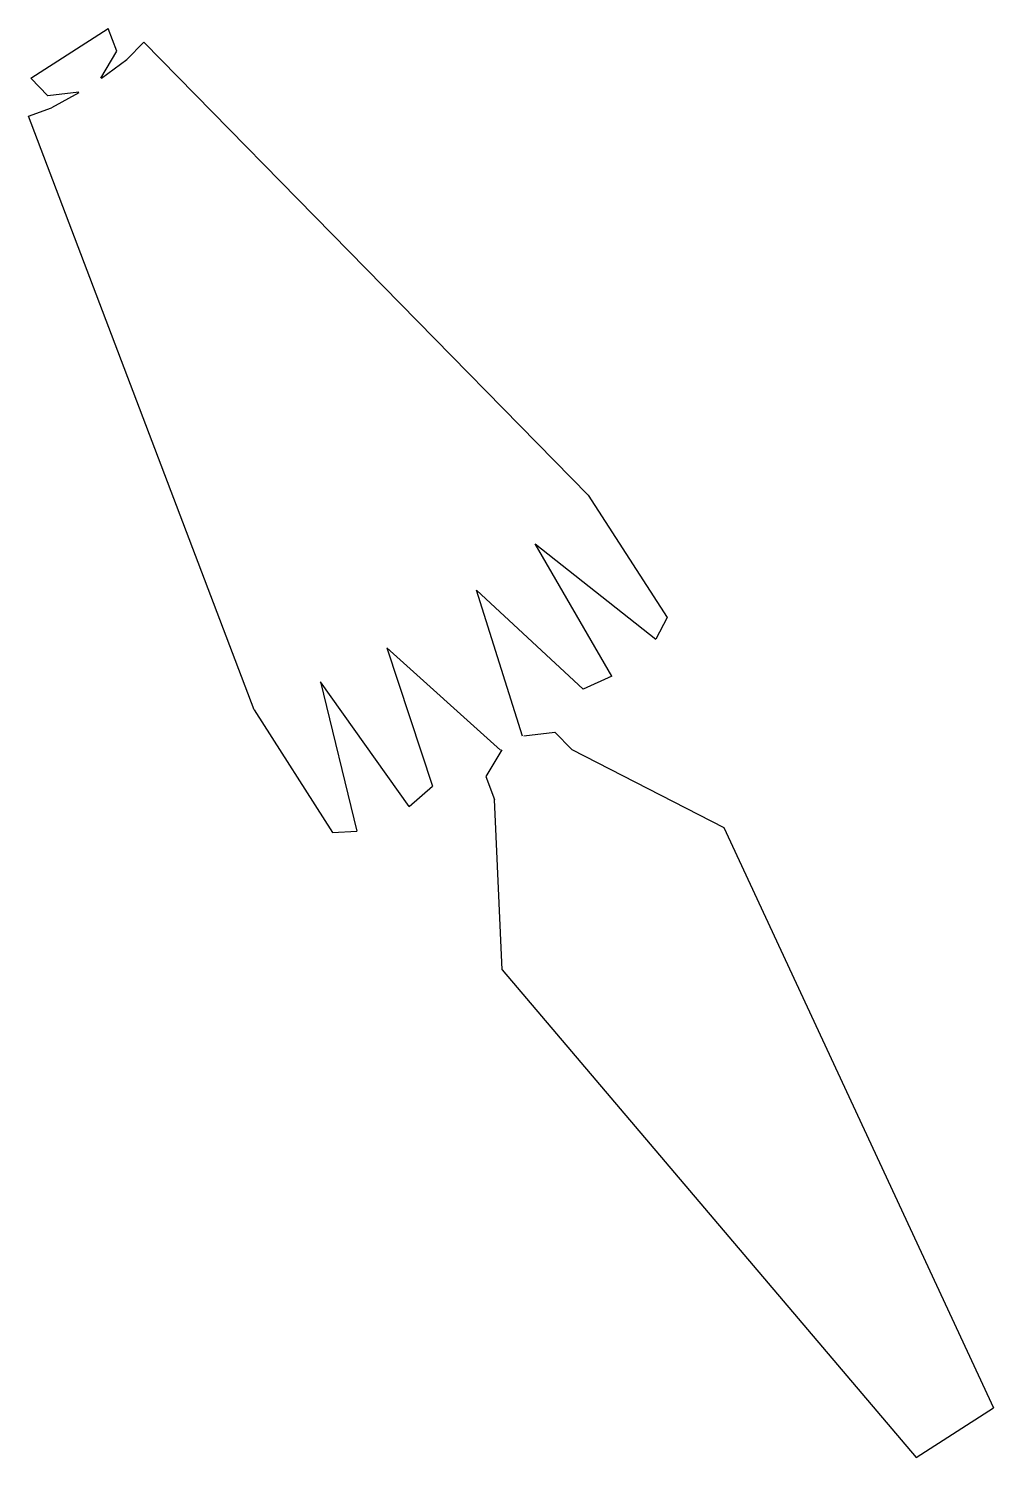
# Model space of a CAD drawing. Header units: inches. Extents: x 1.18 to 7.57, y 0.75 to 10.21.
import ezdxf

# ---------------------------------------------------------------- set-up
doc = ezdxf.new("R2010")
doc.units = ezdxf.units.IN
doc.header["$MEASUREMENT"] = 0

msp = doc.modelspace()

# ---------------------------------------------------------------- linework, layer by layer
for p, q in [((1.1978, 9.877), (1.7098, 10.2061)), ((1.7677, 10.0558), (1.7098, 10.2061)), ((1.6613, 9.8782), (1.7677, 10.0558)), ((1.9454, 10.1153), (1.8319, 10.001)), ((4.8895, 7.1147), (1.9454, 10.1153)), ((1.665, 9.8785), (1.8319, 10.001)), ((1.3105, 9.7618), (1.1978, 9.877)), ((1.5163, 9.785), (1.3105, 9.7618)), ((1.515, 9.7809), (1.3339, 9.6805)), ((1.1825, 9.6253), (1.3339, 9.6805)), ((2.6753, 5.6955), (1.1825, 9.6253)), ((4.8871, 7.1175), (5.4094, 6.3074)), ((4.5358, 6.7953), (5.3349, 6.1646)), ((5.0436, 5.9186), (4.5358, 6.7953)), ((4.4526, 5.5215), (4.148, 6.4877)), ((4.148, 6.4877), (4.8551, 5.8327)), ((5.4094, 6.3074), (5.3349, 6.1646)), ((3.5551, 6.1065), (3.8574, 5.1913)), ((4.3077, 5.4283), (3.5551, 6.1065)), ((3.1142, 5.8814), (3.3564, 4.8926)), ((3.7011, 5.0555), (3.1142, 5.8814)), ((5.0436, 5.9186), (4.8551, 5.8327)), ((2.6753, 5.6955), (3.1955, 4.8841)), ((4.4604, 5.5244), (4.6662, 5.5476)), ((4.6662, 5.5476), (4.7789, 5.4324)), ((4.3154, 5.4312), (4.2089, 5.2536)), ((4.7789, 5.4324), (5.7851, 4.9173)), ((4.2089, 5.2536), (4.2669, 5.1033)), ((3.7011, 5.0555), (3.8574, 5.1913)), ((4.3179, 3.974), (4.2669, 5.1033)), ((3.1955, 4.8841), (3.3564, 4.8926)), ((5.7851, 4.9173), (7.5703, 1.0757)), ((4.3179, 3.974), (7.0583, 0.7466)), ((7.0583, 0.7466), (7.5703, 1.0757))]:
    msp.add_line(p, q)

doc.saveas('drawing.dxf')
